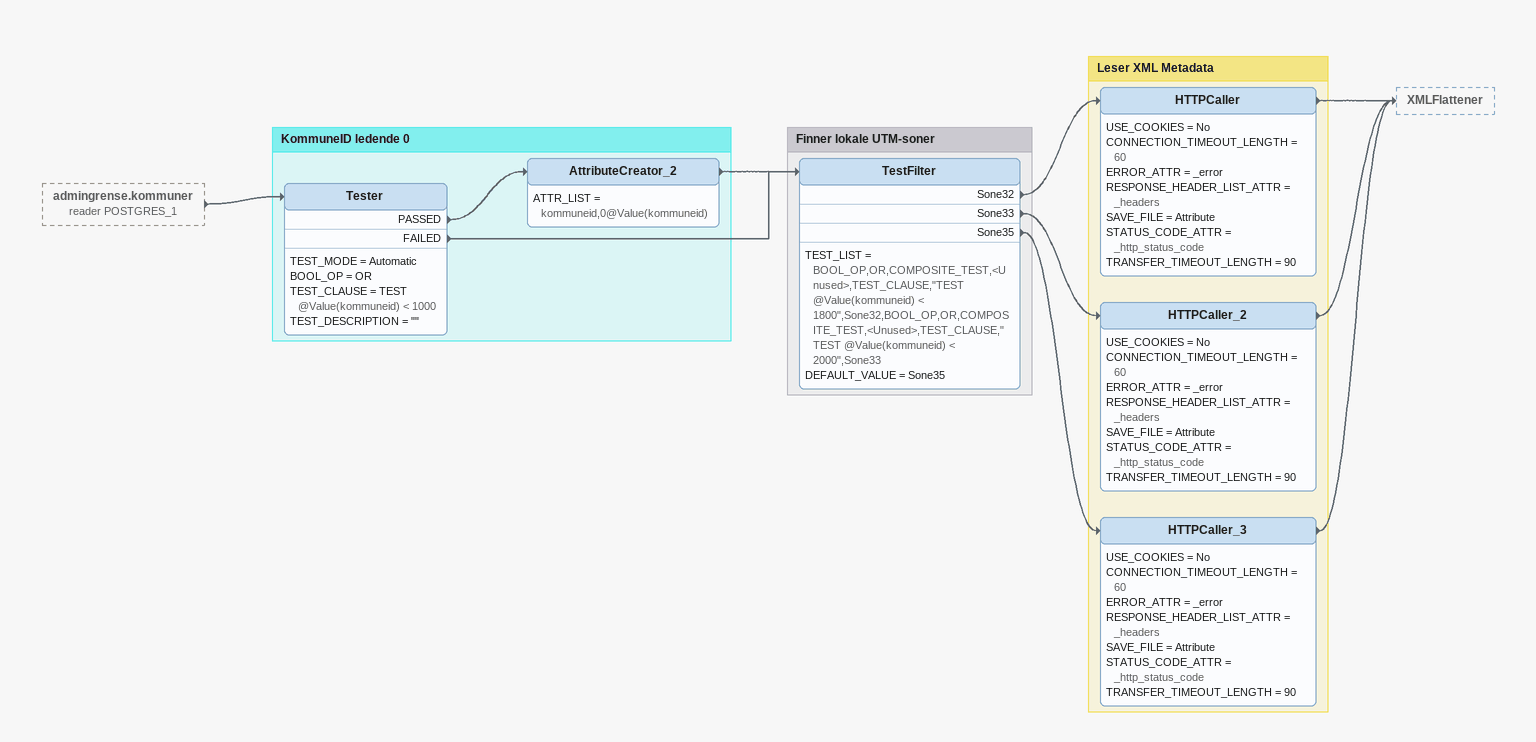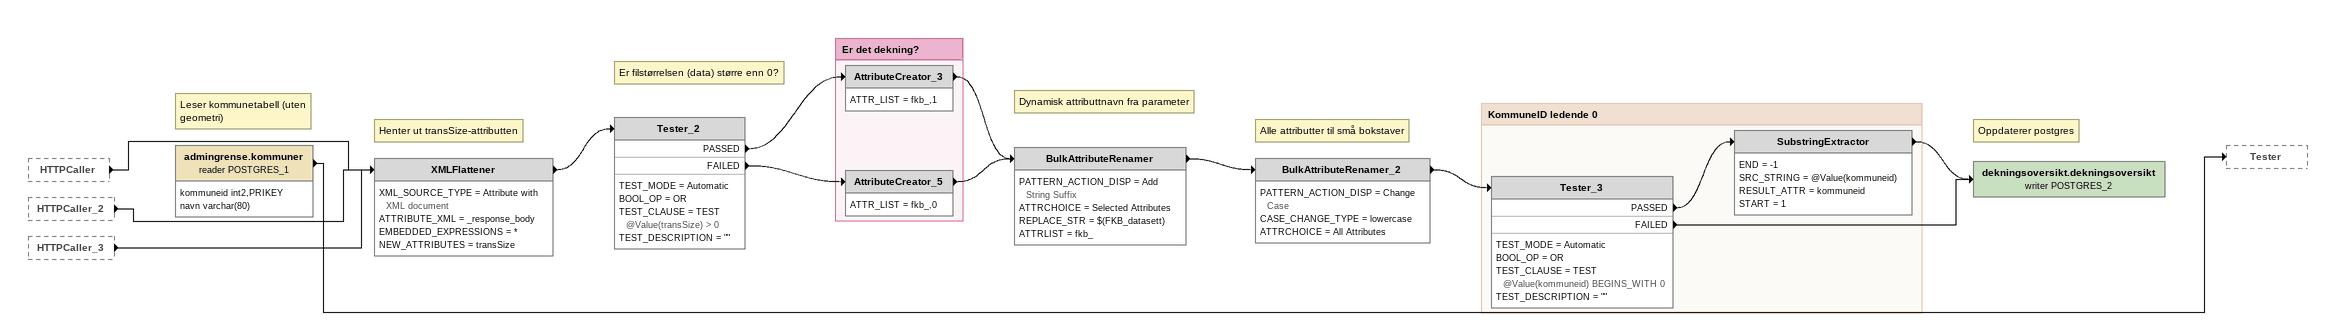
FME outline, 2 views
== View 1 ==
admingrense.kommuner (reader POSTGRES_1) [outside]
    -> Tester

Bookmark: KommuneID ledende 0
Tester
    TEST_MODE = Automatic
    BOOL_OP = OR
    TEST_CLAUSE = TEST @Value(kommuneid) < 1000
    TEST_DESCRIPTION = ""
    PASSED -> AttributeCreator_2
    FAILED -> TestFilter
AttributeCreator_2
    ATTR_LIST = kommuneid,0@Value(kommuneid)
    -> TestFilter

Bookmark: Finner lokale UTM-soner
TestFilter
    TEST_LIST = BOOL_OP,OR,COMPOSITE_TEST,<Unused>,TEST_CLAUSE,"TEST @Value(kommuneid) < 1800",Sone32,BOOL_OP,OR,COMPOSITE_TEST,<Unused>,TEST_CLAUSE,"TEST @Value(kommuneid) < 2000",Sone33
    DEFAULT_VALUE = Sone35
    Sone32 -> HTTPCaller
    Sone33 -> HTTPCaller_2
    Sone35 -> HTTPCaller_3

Bookmark: Leser XML Metadata
HTTPCaller
    USE_COOKIES = No
    CONNECTION_TIMEOUT_LENGTH = 60
    ERROR_ATTR = _error
    RESPONSE_HEADER_LIST_ATTR = _headers
    SAVE_FILE = Attribute
    STATUS_CODE_ATTR = _http_status_code
    TRANSFER_TIMEOUT_LENGTH = 90
    -> XMLFlattener
HTTPCaller_2
    USE_COOKIES = No
    CONNECTION_TIMEOUT_LENGTH = 60
    ERROR_ATTR = _error
    RESPONSE_HEADER_LIST_ATTR = _headers
    SAVE_FILE = Attribute
    STATUS_CODE_ATTR = _http_status_code
    TRANSFER_TIMEOUT_LENGTH = 90
    -> XMLFlattener
HTTPCaller_3
    USE_COOKIES = No
    CONNECTION_TIMEOUT_LENGTH = 60
    ERROR_ATTR = _error
    RESPONSE_HEADER_LIST_ATTR = _headers
    SAVE_FILE = Attribute
    STATUS_CODE_ATTR = _http_status_code
    TRANSFER_TIMEOUT_LENGTH = 90
    -> XMLFlattener

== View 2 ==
HTTPCaller [outside]
    -> XMLFlattener
HTTPCaller_2 [outside]
    -> XMLFlattener
HTTPCaller_3 [outside]
    -> XMLFlattener
Note: Leser kommunetabell (uten geometri)
admingrense.kommuner (reader POSTGRES_1)
    attributes: kommuneid int2,PRIKEY, navn varchar(80)
    -> Tester
Note: Henter ut transSize-attributten
XMLFlattener
    XML_SOURCE_TYPE = Attribute with XML document
    ATTRIBUTE_XML = _response_body
    EMBEDDED_EXPRESSIONS = *
    NEW_ATTRIBUTES = transSize
    -> Tester_2
Note: Er filstørrelsen (data) større enn 0?
Tester_2
    TEST_MODE = Automatic
    BOOL_OP = OR
    TEST_CLAUSE = TEST @Value(transSize) > 0
    TEST_DESCRIPTION = ""
    PASSED -> AttributeCreator_3
    FAILED -> AttributeCreator_5
Note: Dynamisk attributtnavn fra parameter
BulkAttributeRenamer
    PATTERN_ACTION_DISP = Add String Suffix
    ATTRCHOICE = Selected Attributes
    REPLACE_STR = $(FKB_datasett)
    ATTRLIST = fkb_
    -> BulkAttributeRenamer_2
Note: Alle attributter til små bokstaver
BulkAttributeRenamer_2
    PATTERN_ACTION_DISP = Change Case
    CASE_CHANGE_TYPE = lowercase
    ATTRCHOICE = All Attributes
    -> Tester_3
Note: Oppdaterer postgres
dekningsoversikt.dekningsoversikt (writer POSTGRES_2)

Bookmark: Er det dekning?
AttributeCreator_3
    ATTR_LIST = fkb_,1
    -> BulkAttributeRenamer
AttributeCreator_5
    ATTR_LIST = fkb_,0
    -> BulkAttributeRenamer

Bookmark: KommuneID ledende 0
Tester_3
    TEST_MODE = Automatic
    BOOL_OP = OR
    TEST_CLAUSE = TEST @Value(kommuneid) BEGINS_WITH 0
    TEST_DESCRIPTION = ""
    PASSED -> SubstringExtractor
    FAILED -> dekningsoversikt.dekningsoversikt (writer POSTGRES_2)
SubstringExtractor
    END = -1
    SRC_STRING = @Value(kommuneid)
    RESULT_ATTR = kommuneid
    START = 1
    -> dekningsoversikt.dekningsoversikt (writer POSTGRES_2)
